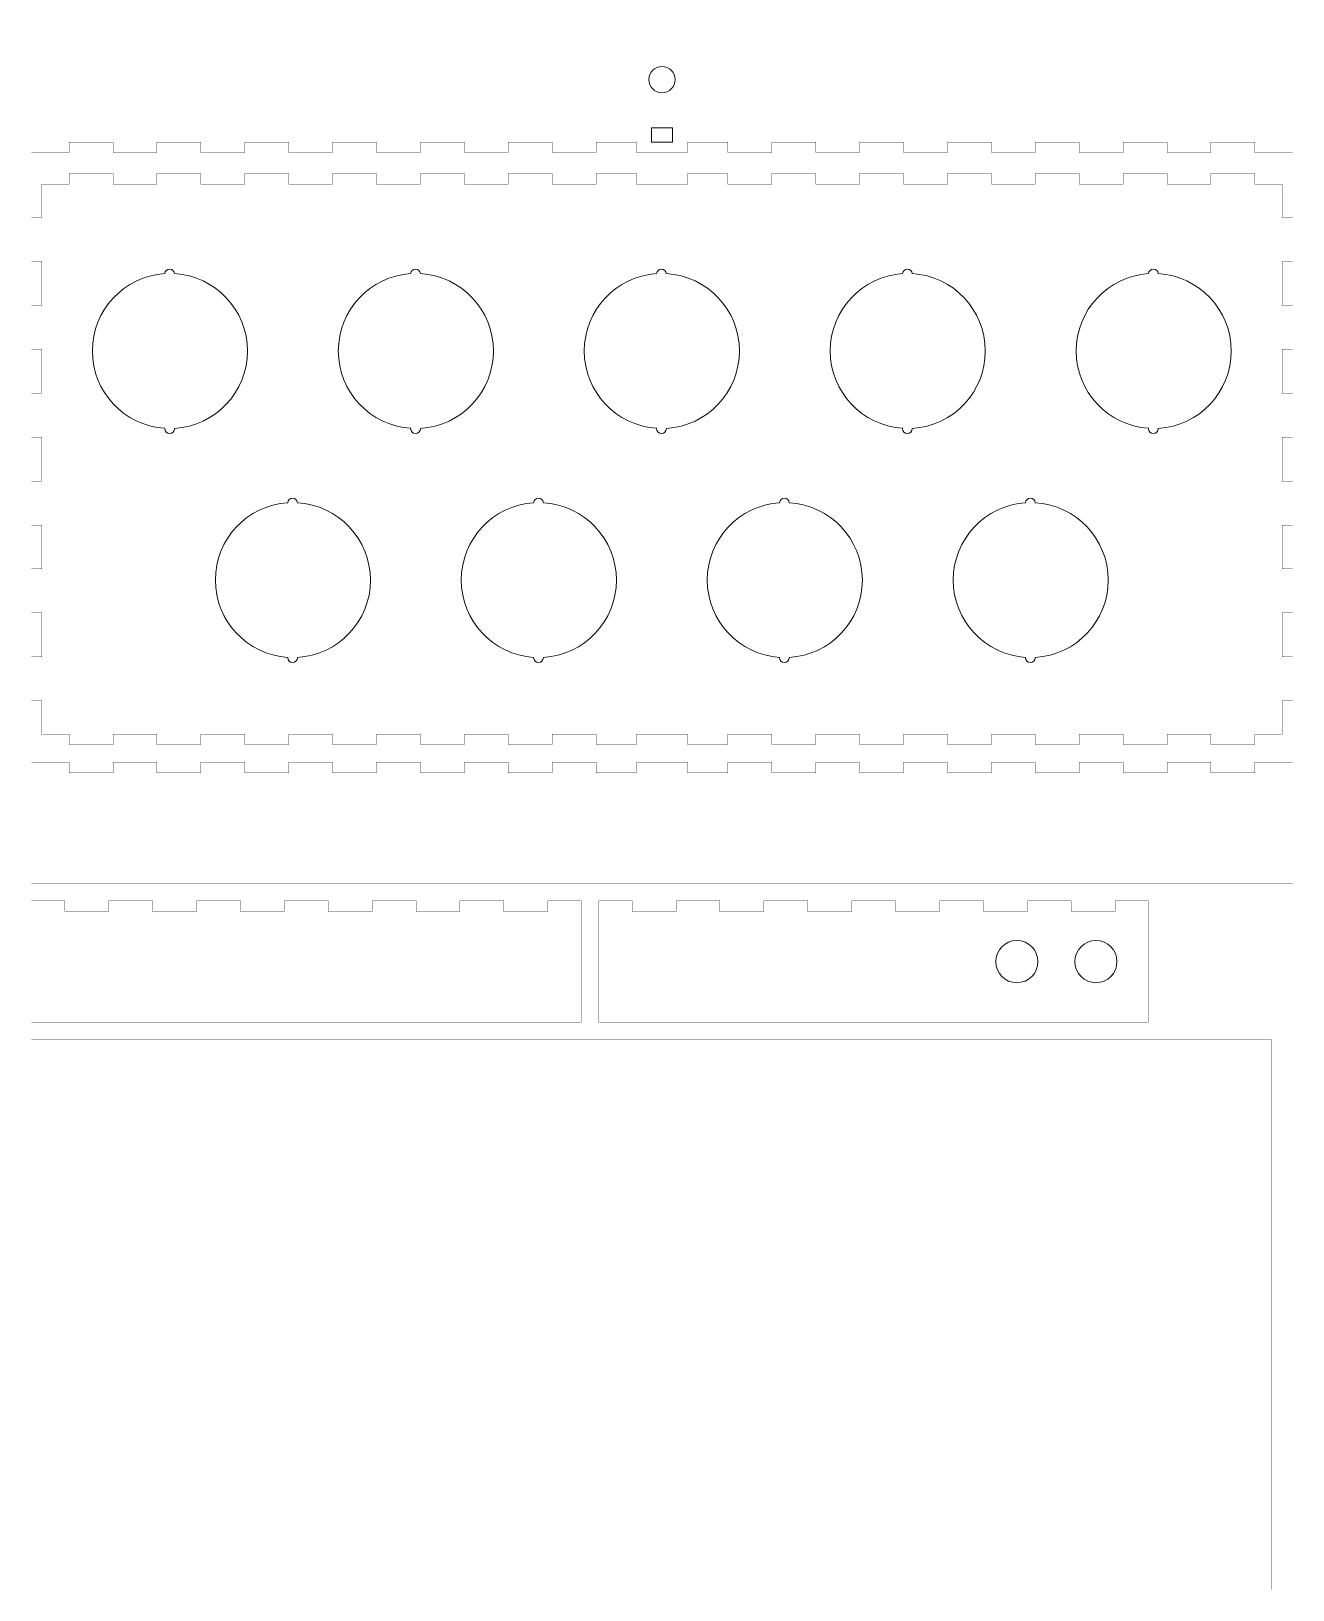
# Model space of a CAD drawing. Header units: millimetres. Extents: x 0 to 718, y 0 to 887.
import ezdxf

# ---------------------------------------------------------------- set-up
doc = ezdxf.new("R2010")
doc.units = ezdxf.units.MM
doc.linetypes.add('K5LT32768', pattern=[0])
doc.linetypes.add('K5LT_THIN', pattern=[0])

# ---------------------------------------------------------------- blocks, each defined once
blk = doc.blocks.new('U0')
at = {"color": 7, "linetype": 'K5LT_THIN', "lineweight": 18, "true_color": 0xffffff}
for p, q in [((353, 824), (353, 832)), ((353, 832), (365, 832)), ((365, 832), (365, 824)), ((365, 824), (353, 824))]:
    blk.add_line(p, q, dxfattribs=at)

msp = doc.modelspace()

# ---------------------------------------------------------------- linework, layer by layer
at = {"color": 7, "linetype": 'K5LT32768', "lineweight": 18}
for p, q in [((123.047253, 705.06063), (123.041753, 705.06063)), ((263.047653, 705.06066), (263.052253, 705.06066)), ((403.047753, 705.06065), (403.052253, 705.06065)), ((543.047753, 705.06064), (543.052253, 705.06064)), ((683.047733, 705.06063), (683.052223, 705.06063)), ((193.047753, 574.66038), (193.052253, 574.66038)), ((333.047753, 574.66039), (333.052253, 574.66039)), ((473.047753, 574.6604), (473.052253, 574.6604)), ((613.047653, 574.66043), (613.052253, 574.66043))]:
    msp.add_line(p, q, dxfattribs=at)
at = {"color": 7, "linetype": 'K5LT32768', "const_width": 0.18}
for points in [[(21.5, 818), (0, 818), (0, 887), (718, 887), (718, 818), (696.5, 818), (696.5, 824), (671.5, 824), (671.5, 818), (646.5, 818), (646.5, 824), (621.5, 824), (621.5, 818), (596.5, 818), (596.5, 824), (571.5, 824), (571.5, 818), (546.5, 818), (546.5, 824), (521.5, 824), (521.5, 818), (496.5, 818), (496.5, 824), (471.5, 824), (471.5, 818), (446.5, 818), (446.5, 824), (421.5, 824), (421.5, 818), (396.5, 818), (396.5, 824), (373.5, 824), (373.5, 818), (344.5, 818), (344.5, 824), (321.5, 824), (321.5, 818), (296.5, 818), (296.5, 824), (271.5, 824), (271.5, 818), (246.5, 818), (246.5, 824), (221.5, 824), (221.5, 818), (196.5, 818), (196.5, 824), (171.5, 824), (171.5, 818), (146.5, 818), (146.5, 824), (121.5, 824), (121.5, 818), (96.5, 818), (96.5, 824), (71.5, 824), (71.5, 818), (46.5, 818), (46.5, 824), (21.5, 824)], [(712, 487), (696.5, 487), (696.5, 481), (671.5, 481), (671.5, 487), (646.5, 487), (646.5, 481), (621.5, 481), (621.5, 487), (596.5, 487), (596.5, 481), (571.5, 481), (571.5, 487), (546.5, 487), (546.5, 481), (521.5, 481), (521.5, 487), (496.5, 487), (496.5, 481), (471.5, 481), (471.5, 487), (446.5, 487), (446.5, 481), (421.5, 481), (421.5, 487), (396.5, 487), (396.5, 481), (373.5, 481), (373.5, 487), (344.5, 487), (344.5, 481), (321.5, 481), (321.5, 487), (296.5, 487), (296.5, 481), (271.5, 481), (271.5, 487), (246.5, 487), (246.5, 481), (221.5, 481), (221.5, 487), (196.5, 487), (196.5, 481), (171.5, 481), (171.5, 487), (146.5, 487), (146.5, 481), (121.5, 481), (121.5, 487), (96.5, 487), (96.5, 481), (71.5, 481), (71.5, 487), (46.5, 487), (46.5, 481), (21.5, 481), (21.5, 487), (6, 487), (6, 506), (0, 506), (0, 531), (6, 531), (6, 556), (0, 556), (0, 581), (6, 581), (6, 606), (0, 606), (0, 631), (6, 631), (6, 656), (0, 656), (0, 681), (6, 681), (6, 706), (0, 706), (0, 731), (6, 731), (6, 756), (0, 756), (0, 781), (6, 781), (6, 800), (21.5, 800), (21.5, 806), (46.5, 806), (46.5, 800), (71.5, 800), (71.5, 806), (96.5, 806), (96.5, 800), (121.5, 800), (121.5, 806), (146.5, 806), (146.5, 800), (171.5, 800), (171.5, 806), (196.5, 806), (196.5, 800), (221.5, 800), (221.5, 806), (246.5, 806), (246.5, 800), (271.5, 800), (271.5, 806), (296.5, 806), (296.5, 800), (321.5, 800), (321.5, 806), (344.5, 806), (344.5, 800), (373.5, 800), (373.5, 806), (396.5, 806), (396.5, 800), (421.5, 800), (421.5, 806), (446.5, 806), (446.5, 800), (471.5, 800), (471.5, 806), (496.5, 806), (496.5, 800), (521.5, 800), (521.5, 806), (546.5, 806), (546.5, 800), (571.5, 800), (571.5, 806), (596.5, 806), (596.5, 800), (621.5, 800), (621.5, 806), (646.5, 806), (646.5, 800), (671.5, 800), (671.5, 806), (696.5, 806), (696.5, 800), (712, 800), (712, 781), (718, 781), (718, 756), (712, 756), (712, 731), (718, 731), (718, 706), (712, 706), (712, 681), (718, 681), (718, 656), (712, 656), (712, 631), (718, 631), (718, 606), (712, 606), (712, 581), (718, 581), (718, 556), (712, 556), (712, 531), (718, 531), (718, 506), (712, 506)], [(696.5, 471), (718, 471), (718, 402), (0, 402), (0, 471), (21.5, 471), (21.5, 465), (46.5, 465), (46.5, 471), (71.5, 471), (71.5, 465), (96.5, 465), (96.5, 471), (121.5, 471), (121.5, 465), (146.5, 465), (146.5, 471), (171.5, 471), (171.5, 465), (196.5, 465), (196.5, 471), (221.5, 471), (221.5, 465), (246.5, 465), (246.5, 471), (271.5, 471), (271.5, 465), (296.5, 465), (296.5, 471), (321.5, 471), (321.5, 465), (344.5, 465), (344.5, 471), (373.5, 471), (373.5, 465), (396.5, 465), (396.5, 471), (421.5, 471), (421.5, 465), (446.5, 465), (446.5, 471), (471.5, 471), (471.5, 465), (496.5, 465), (496.5, 471), (521.5, 471), (521.5, 465), (546.5, 465), (546.5, 471), (571.5, 471), (571.5, 465), (596.5, 465), (596.5, 471), (621.5, 471), (621.5, 465), (646.5, 465), (646.5, 471), (671.5, 471), (671.5, 465), (696.5, 465)], [(313, 392), (313, 323), (0, 323), (0, 392), (19, 392), (19, 386), (44, 386), (44, 392), (69, 392), (69, 386), (94, 386), (94, 392), (119, 392), (119, 386), (144, 386), (144, 392), (169, 392), (169, 386), (194, 386), (194, 392), (219, 392), (219, 386), (244, 386), (244, 392), (269, 392), (269, 386), (294, 386), (294, 392)], [(636, 392), (636, 323), (323, 323), (323, 392), (342, 392), (342, 386), (367, 386), (367, 392), (392, 392), (392, 386), (417, 386), (417, 392), (442, 392), (442, 386), (467, 386), (467, 392), (492, 392), (492, 386), (517, 386), (517, 392), (542, 392), (542, 386), (567, 386), (567, 392), (592, 392), (592, 386), (617, 386), (617, 392)], [(0, 0), (0, 313), (706, 313), (706, 0)]]:
    msp.add_lwpolyline(points, close=True, dxfattribs=at)
at = {"color": 7, "linetype": 'K5LT32768', "lineweight": 18}
for centre, radius in [((359, 859.5), 7.5), ((561, 357.5), 12), ((606, 357.5), 12)]:
    msp.add_circle(centre, radius, dxfattribs=at)
for points in [[(34.747353, 705.06063), (34.750148, 728.290355), (52.753398, 747.544424), (75.930653, 749.10524)], [(75.930653, 749.10524), (76.021664, 750.565403), (77.231556, 751.703575), (78.694553, 751.7053)], [(78.694553, 751.7053), (80.167466, 751.704809), (81.382909, 750.552708), (81.462153, 749.08193)], [(81.462153, 749.08193), (104.788968, 747.72461), (123.018757, 728.426857), (123.047253, 705.06063)], [(174.747853, 705.06066), (174.750648, 728.290385), (192.753898, 747.544454), (215.931153, 749.10527)], [(215.931153, 749.10527), (216.022179, 750.565421), (217.232067, 751.703576), (218.695053, 751.7053)], [(218.695053, 751.7053), (220.167928, 751.704756), (221.383311, 750.552669), (221.462553, 749.08193)], [(221.462553, 749.08193), (244.789357, 747.724611), (263.019141, 728.426875), (263.047653, 705.06066)], [(314.747853, 705.06065), (314.750648, 728.290375), (332.753898, 747.544444), (355.931153, 749.10526)], [(355.931153, 749.10526), (356.022179, 750.565411), (357.232067, 751.703566), (358.695053, 751.70529)], [(358.695053, 751.70529), (360.167928, 751.704746), (361.383311, 750.552659), (361.462553, 749.08192)], [(361.462553, 749.08192), (384.789396, 747.724652), (403.019238, 728.426902), (403.047753, 705.06065)], [(454.747853, 705.06064), (454.750649, 728.290363), (472.753898, 747.544431), (495.931153, 749.10525)], [(495.931153, 749.10525), (496.022174, 750.565405), (497.232064, 751.703565), (498.695053, 751.70529)], [(498.695053, 751.70529), (500.167928, 751.704746), (501.383311, 750.552659), (501.462553, 749.08192)], [(501.462553, 749.08192), (524.7894, 747.724649), (543.019243, 728.426894), (543.047753, 705.06064)], [(594.747853, 705.06063), (594.750648, 728.290355), (612.753898, 747.544424), (635.931153, 749.10524)], [(635.931153, 749.10524), (636.022169, 750.565399), (637.23206, 751.703565), (638.695053, 751.70529)], [(638.695053, 751.70529), (640.167931, 751.704746), (641.383316, 750.552653), (641.462553, 749.08191)], [(641.462553, 749.08191), (664.789392, 747.724632), (683.019224, 728.426878), (683.047733, 705.06063)], [(75.932253, 661.05907), (52.770901, 662.617957), (34.77284, 681.846917), (34.747353, 705.06063)], [(123.041753, 705.06063), (123.03329, 681.679982), (104.798333, 662.359937), (81.457153, 661.0015)], [(215.932653, 661.0591), (192.771341, 662.618037), (174.773336, 681.846983), (174.747853, 705.06066)], [(263.052253, 705.06066), (263.043787, 681.679976), (244.808772, 662.359916), (221.467553, 661.00153)], [(355.932653, 661.05907), (332.771333, 662.618007), (314.773325, 681.846965), (314.747853, 705.06065)], [(403.052253, 705.06065), (403.043797, 681.679958), (384.80878, 662.359887), (361.467553, 661.0015)], [(495.932653, 661.05908), (472.771341, 662.618019), (454.773337, 681.846964), (454.747853, 705.06064)], [(543.052253, 705.06064), (543.043786, 681.679957), (524.808772, 662.359899), (501.467553, 661.00151)], [(635.932653, 661.05906), (612.771337, 662.617997), (594.773331, 681.846949), (594.747853, 705.06063)], [(683.052223, 705.06063), (683.043758, 681.679957), (664.80876, 662.359901), (641.467553, 661.0015)], [(75.922253, 660.85939), (75.923185, 660.926049), (75.926521, 660.992652), (75.932253, 661.05907)], [(78.694453, 658.08722), (77.163498, 658.087407), (75.922455, 659.328436), (75.922253, 660.85939)], [(81.467153, 660.85939), (81.466951, 659.328241), (80.225604, 658.087131), (78.694453, 658.08722)], [(81.457153, 661.0015), (81.461703, 660.954223), (81.465038, 660.906838), (81.467153, 660.85939)], [(215.922653, 660.85942), (215.923585, 660.926079), (215.926921, 660.992682), (215.932653, 661.0591)], [(218.694853, 658.08722), (217.163886, 658.087407), (215.922839, 659.328454), (215.922653, 660.85942)], [(221.467553, 660.85942), (221.467368, 659.328259), (220.226016, 658.087131), (218.694853, 658.08722)], [(221.467553, 661.00153), (221.468768, 660.954168), (221.468768, 660.906782), (221.467553, 660.85942)], [(355.922653, 660.85941), (355.923585, 660.926062), (355.926921, 660.992659), (355.932653, 661.05907)], [(358.694853, 658.08722), (357.16389, 658.087407), (355.922844, 659.328448), (355.922653, 660.85941)], [(361.467553, 660.85941), (361.467362, 659.328253), (360.226012, 658.087131), (358.694853, 658.08722)], [(361.467553, 661.0015), (361.468767, 660.954144), (361.468767, 660.906766), (361.467553, 660.85941)], [(495.922653, 660.85942), (495.923585, 660.926072), (495.926921, 660.992669), (495.932653, 661.05908)], [(498.694853, 658.08722), (497.163886, 658.087408), (495.922839, 659.328454), (495.922653, 660.85942)], [(501.467553, 660.85942), (501.467368, 659.328259), (500.226016, 658.087131), (498.694853, 658.08722)], [(501.467553, 661.00151), (501.468767, 660.954154), (501.468767, 660.906776), (501.467553, 660.85942)], [(635.922653, 660.8594), (635.923585, 660.926052), (635.926921, 660.992649), (635.932653, 661.05906)], [(638.694853, 658.08721), (637.16389, 658.087397), (635.922844, 659.328438), (635.922653, 660.8594)], [(641.467553, 660.8594), (641.467362, 659.328243), (640.226012, 658.087121), (638.694853, 658.08721)], [(641.467553, 661.0015), (641.468767, 660.954141), (641.468767, 660.906759), (641.467553, 660.8594)], [(145.931153, 618.70499), (146.022164, 620.165153), (147.232056, 621.303325), (148.695053, 621.30505)], [(148.695053, 621.30505), (150.167928, 621.304506), (151.383311, 620.152419), (151.462553, 618.68168)], [(285.931153, 618.705), (286.022164, 620.165163), (287.232056, 621.303335), (288.695053, 621.30506)], [(288.695053, 621.30506), (290.167939, 621.304515), (291.383326, 620.152411), (291.462553, 618.68166)], [(425.931153, 618.70501), (426.022174, 620.165165), (427.232064, 621.303326), (428.695053, 621.30505)], [(428.695053, 621.30505), (430.167928, 621.304506), (431.383311, 620.152419), (431.462553, 618.68168)], [(565.931153, 618.705), (566.022173, 620.165155), (567.232063, 621.303316), (568.695053, 621.30504)], [(568.695053, 621.30504), (570.167928, 621.304497), (571.383312, 620.15241), (571.462553, 618.68167)], [(104.747853, 574.66038), (104.750648, 597.890105), (122.753898, 617.144174), (145.931153, 618.70499)], [(151.462553, 618.68168), (174.789408, 617.324411), (193.019254, 598.026643), (193.047753, 574.66038)], [(244.747853, 574.66039), (244.750648, 597.890115), (262.753898, 617.144184), (285.931153, 618.705)], [(291.462553, 618.68166), (314.789396, 617.324392), (333.019238, 598.026642), (333.047753, 574.66039)], [(384.747853, 574.6604), (384.750648, 597.890125), (402.753898, 617.144194), (425.931153, 618.70501)], [(431.462553, 618.68168), (454.7894, 617.324412), (473.019244, 598.026656), (473.047753, 574.6604)], [(524.747853, 574.66043), (524.750654, 597.890144), (542.753905, 617.144198), (565.931153, 618.705)], [(571.462553, 618.68167), (594.789353, 617.324366), (613.019142, 598.026639), (613.047653, 574.66043)], [(145.932653, 530.65883), (122.771345, 532.217766), (104.773341, 551.446707), (104.747853, 574.66038)], [(193.052253, 574.66038), (193.043787, 551.279696), (174.808772, 531.959636), (151.467553, 530.60125)], [(285.932653, 530.65884), (262.771345, 532.217776), (244.773341, 551.446717), (244.747853, 574.66039)], [(333.052253, 574.66039), (333.043787, 551.279706), (314.808772, 531.959646), (291.467553, 530.60126)], [(425.932653, 530.65882), (402.771333, 532.217757), (384.773325, 551.446715), (384.747853, 574.6604)], [(473.052253, 574.6604), (473.043787, 551.279716), (454.808772, 531.959656), (431.467553, 530.60127)], [(565.932653, 530.6589), (542.771345, 532.217822), (524.773336, 551.446759), (524.747853, 574.66043)], [(613.052253, 574.66043), (613.043787, 551.279752), (594.808768, 531.959701), (571.467553, 530.60133)], [(145.922653, 530.45914), (145.923585, 530.525802), (145.92692, 530.592409), (145.932653, 530.65883)], [(148.694853, 527.68697), (147.163898, 527.687157), (145.922855, 528.928186), (145.922653, 530.45914)], [(151.467553, 530.45914), (151.467351, 528.927991), (150.226004, 527.686881), (148.694853, 527.68697)], [(151.467553, 530.60125), (151.468768, 530.553888), (151.468768, 530.506502), (151.467553, 530.45914)], [(285.922653, 530.45916), (285.923585, 530.525819), (285.926921, 530.592422), (285.932653, 530.65884)], [(288.694853, 527.68696), (287.163886, 527.687147), (285.922839, 528.928194), (285.922653, 530.45916)], [(291.467553, 530.45916), (291.467368, 528.927999), (290.226016, 527.686871), (288.694853, 527.68696)], [(291.467553, 530.60126), (291.468767, 530.553901), (291.468767, 530.506519), (291.467553, 530.45916)], [(425.922653, 530.45917), (425.923586, 530.525819), (425.926921, 530.592412), (425.932653, 530.65882)], [(428.694853, 527.68697), (427.163886, 527.687157), (425.922839, 528.928204), (425.922653, 530.45917)], [(431.467553, 530.45917), (431.467368, 528.928009), (430.226016, 527.686881), (428.694853, 527.68697)], [(431.467553, 530.60127), (431.468767, 530.553911), (431.468767, 530.506529), (431.467553, 530.45917)], [(565.922653, 530.45924), (565.923585, 530.525892), (565.926921, 530.592489), (565.932653, 530.6589)], [(568.694853, 527.68704), (567.163886, 527.687226), (565.922838, 528.928274), (565.922653, 530.45924)], [(571.467553, 530.45924), (571.467369, 528.928079), (570.226017, 527.68695), (568.694853, 527.68704)], [(571.467553, 530.60133), (571.468767, 530.553974), (571.468767, 530.506596), (571.467553, 530.45924)]]:
    msp.add_open_spline(points, degree=3, dxfattribs=at)

# ---------------------------------------------------------------- block references
msp.add_blockref('U0', (0, 0))

doc.saveas('drawing.dxf')
